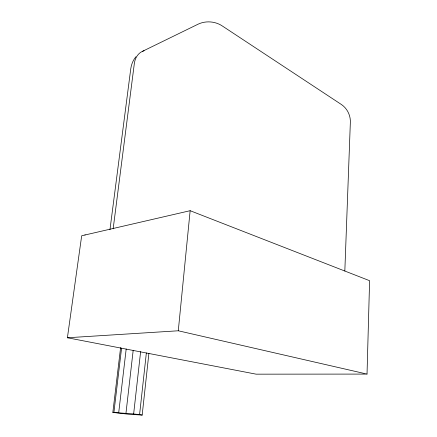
<?xml version="1.0" encoding="UTF-8"?>
<svg xmlns="http://www.w3.org/2000/svg" width="437" height="437" viewBox="0 0 437 437"><rect width="100%" height="100%" fill="white"/><g stroke="black" fill="none" stroke-linecap="round" stroke-linejoin="round"><path stroke-width="0.66" d="M367.031 374.088L369.598 280.696L190.144 210.7L81.681 235.756L67.402 337.763L256.126 374.165L367.031 374.088L178.285 330.782L67.402 337.763M344.831 271.006L350.332 122.83C350.796 115.8 347.426 108.687 341.636 104.662L222.482 26.089C215.436 21.282 205.898 20.512 198.18 24.139L142.407 51.369M178.285 330.782L190.144 210.7M148.902 353.32L142.178 415.074L139.578 414.637L146.357 352.932M120.607 347.573L112.844 412.419L133.64 413.954L140.621 351.605M125.965 413.2L133.192 350.277M118.717 412.599L126.189 348.988M113.92 412.315L121.573 348.136M113.161 228.819L134.317 63.655A23.696 17.169 61.6 0 1 144.079 50.747M109.955 229.731L130.734 69.002C131.335 64.556 133.006 60.213 135.912 56.766M84.882 235.019L85.188 234.849M142.178 415.074L128.986 414.271L112.844 412.419M133.64 413.954L139.578 414.637"/></g></svg>
